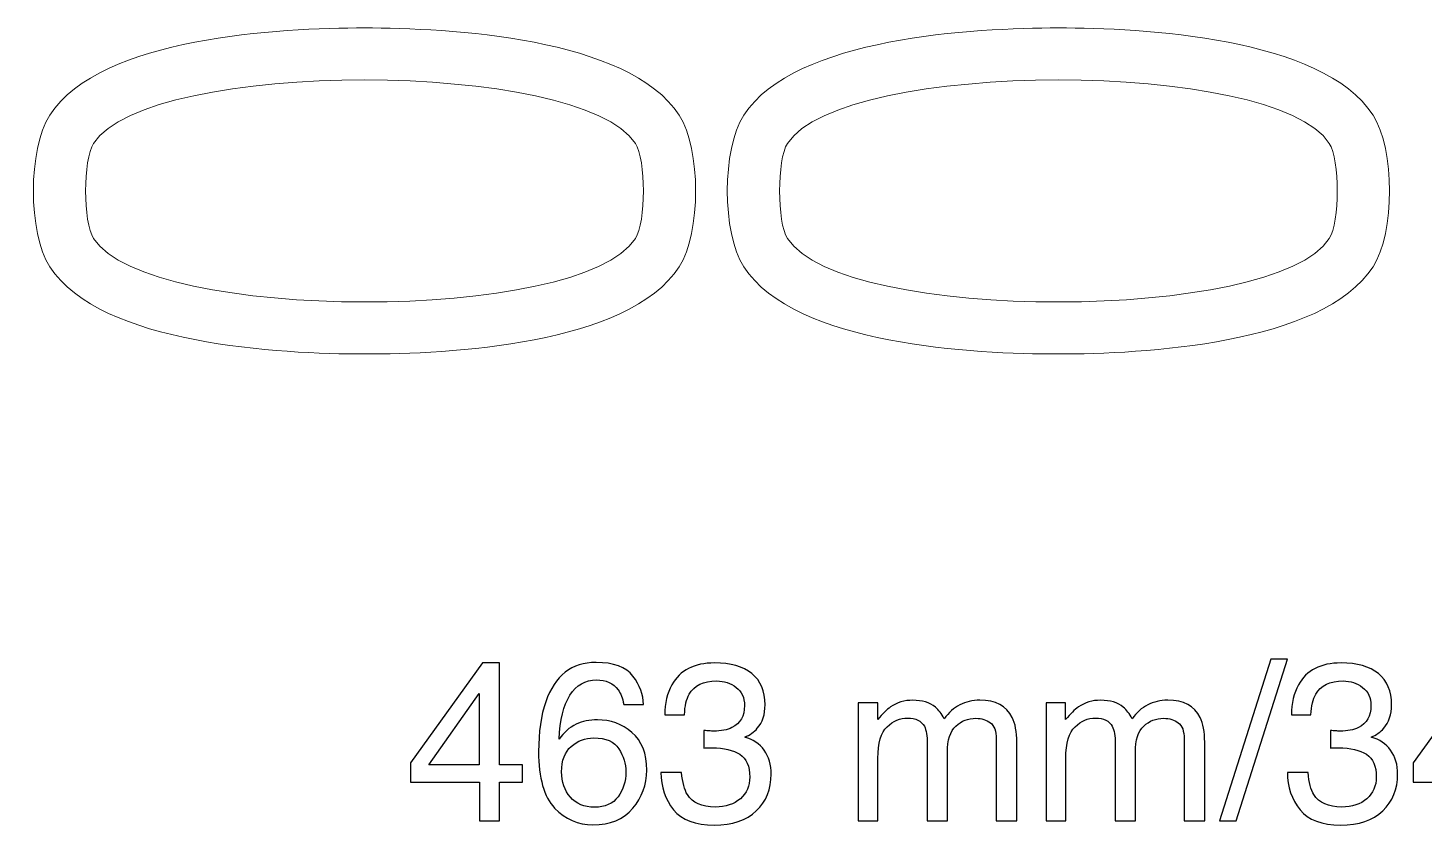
# Model space of a CAD drawing. Header units: millimetres. Extents: x -469 to 407, y -355 to 456.
# Drawn here: x -121.3 to 125.2, y -355.1 to -214.3 of the extents above; entities that cross this region are included whole.
import ezdxf

# ---------------------------------------------------------------- set-up
doc = ezdxf.new("R2010")
doc.units = ezdxf.units.MM
doc.header["$MEASUREMENT"] = 0
doc.layers.add('Layer 1', color=7, linetype='Continuous')

msp = doc.modelspace()

# ---------------------------------------------------------------- linework, layer by layer
at = {"layer": 'Layer 1', "color": 231, "lineweight": 20}
for points, knots in [([(-6.3258, -229.7474), (-2.4556, -235.7541), (-2.4556, -250.5047), (-6.3258, -256.5114), (-6.3258, -256.5114), (-15.2441, -270.353), (-47.1466, -271.9228), (-61.8694, -271.914), (-61.8694, -271.914), (-76.5425, -271.9052), (-108.5177, -270.3019), (-117.4032, -256.5115), (-117.4032, -256.5115), (-121.2734, -250.5048), (-121.2734, -235.7542), (-117.4032, -229.7475), (-117.4032, -229.7475), (-108.4849, -215.9059), (-76.5824, -214.3361), (-61.8596, -214.3449), (-61.8596, -214.3449), (-47.1865, -214.3537), (-15.2113, -215.957), (-6.3258, -229.7474)], [0, 0, 0, 0, 0.14285714, 0.14285714, 0.14285714, 0.14285714, 0.28571429, 0.28571429, 0.28571429, 0.28571429, 0.42857143, 0.42857143, 0.42857143, 0.42857143, 0.57142857, 0.57142857, 0.57142857, 0.57142857, 0.71428571, 0.71428571, 0.71428571, 0.71428571, 1, 1, 1, 1]), ([(5.0796, -229.7474), (1.2094, -235.7541), (1.2094, -250.5047), (5.0796, -256.5114), (5.0796, -256.5114), (13.9979, -270.353), (45.9004, -271.9228), (60.6232, -271.914), (60.6232, -271.914), (75.2963, -271.9052), (107.2715, -270.3019), (116.157, -256.5115), (116.157, -256.5115), (120.0272, -250.5048), (120.0272, -235.7542), (116.157, -229.7475), (116.157, -229.7475), (107.2387, -215.9059), (75.3362, -214.3361), (60.6134, -214.3449), (60.6134, -214.3449), (45.9403, -214.3537), (13.9651, -215.957), (5.0796, -229.7474)], [0, 0, 0, 0, 0.14285714, 0.14285714, 0.14285714, 0.14285714, 0.28571429, 0.28571429, 0.28571429, 0.28571429, 0.42857143, 0.42857143, 0.42857143, 0.42857143, 0.57142857, 0.57142857, 0.57142857, 0.57142857, 0.71428571, 0.71428571, 0.71428571, 0.71428571, 1, 1, 1, 1]), ([(-109.6834, -234.7215), (-111.5538, -237.6243), (-111.5538, -248.6346), (-109.6834, -251.5374), (-109.6834, -251.5374), (-100.1105, -266.3948), (-23.7043, -266.5282), (-14.0456, -251.5374), (-14.0456, -251.5374), (-12.1752, -248.6346), (-12.1752, -237.6243), (-14.0456, -234.7215), (-14.0456, -234.7215), (-23.6185, -219.8641), (-100.0247, -219.7307), (-109.6834, -234.7215)], [0, 0, 0, 0, 0.2, 0.2, 0.2, 0.2, 0.4, 0.4, 0.4, 0.4, 0.6, 0.6, 0.6, 0.6, 1, 1, 1, 1]), ([(108.4372, -234.7215), (110.3076, -237.6243), (110.3076, -248.6346), (108.4372, -251.5374), (108.4372, -251.5374), (98.8643, -266.3948), (22.4581, -266.5282), (12.7994, -251.5374), (12.7994, -251.5374), (10.929, -248.6346), (10.929, -237.6243), (12.7994, -234.7215), (12.7994, -234.7215), (22.3723, -219.8641), (98.7785, -219.7307), (108.4372, -234.7215)], [0, 0, 0, 0, 0.2, 0.2, 0.2, 0.2, 0.4, 0.4, 0.4, 0.4, 0.6, 0.6, 0.6, 0.6, 1, 1, 1, 1])]:
    msp.add_open_spline(points, degree=3, knots=knots, dxfattribs=at)
at = {"layer": 'Layer 1', "color": 240}
for points, knots in [([(-41.5524, -354.3394), (-41.5524, -354.3394), (-41.5524, -347.5375), (-41.5524, -347.5375), (-41.5524, -347.5375), (-41.5524, -347.5375), (-53.7625, -347.5375), (-53.7625, -347.5375), (-53.7625, -347.5375), (-53.7625, -347.5375), (-53.7625, -344.1134), (-53.7625, -344.1134), (-53.7625, -344.1134), (-53.7625, -344.1134), (-41.0082, -326.4219), (-41.0082, -326.4219), (-41.0082, -326.4219), (-41.0082, -326.4219), (-38.0486, -326.4219), (-38.0486, -326.4219), (-38.0486, -326.4219), (-38.0486, -326.4219), (-38.0486, -344.485), (-38.0486, -344.485), (-38.0486, -344.485), (-38.0486, -344.485), (-33.9475, -344.485), (-33.9475, -344.485), (-33.9475, -344.485), (-33.9475, -344.485), (-33.9475, -347.5375), (-33.9475, -347.5375), (-33.9475, -347.5375), (-33.9475, -347.5375), (-38.0486, -347.5375), (-38.0486, -347.5375), (-38.0486, -347.5375), (-38.0486, -347.5375), (-38.0486, -354.3394), (-38.0486, -354.3394), (-38.0486, -354.3394), (-38.0486, -354.3394), (-41.5524, -354.3394), (-41.5524, -354.3394)], [0, 0, 0, 0, 0.08333333, 0.08333333, 0.08333333, 0.08333333, 0.16666667, 0.16666667, 0.16666667, 0.16666667, 0.25, 0.25, 0.25, 0.25, 0.33333333, 0.33333333, 0.33333333, 0.33333333, 0.41666667, 0.41666667, 0.41666667, 0.41666667, 0.5, 0.5, 0.5, 0.5, 0.58333333, 0.58333333, 0.58333333, 0.58333333, 0.66666667, 0.66666667, 0.66666667, 0.66666667, 0.75, 0.75, 0.75, 0.75, 0.83333333, 0.83333333, 0.83333333, 0.83333333, 1, 1, 1, 1]), ([(-20.9875, -326.3821), (-17.8752, -326.3821), (-15.7119, -327.1917), (-14.4842, -328.8042), (-14.4842, -328.8042), (-13.2566, -330.4167), (-12.6461, -332.0824), (-12.6461, -333.7878), (-12.6461, -333.7878), (-12.6461, -333.7878), (-16.11, -333.7878), (-16.11, -333.7878), (-16.11, -333.7878), (-16.3158, -332.6862), (-16.6476, -331.8236), (-17.0988, -331.2064), (-17.0988, -331.2064), (-17.9416, -330.0385), (-19.2223, -329.4545), (-20.9278, -329.4545), (-20.9278, -329.4545), (-22.8854, -329.4545), (-24.4448, -330.357), (-25.5928, -332.1686), (-25.5928, -332.1686), (-26.7475, -333.9736), (-27.3912, -336.5616), (-27.5173, -339.9327), (-27.5173, -339.9327), (-26.7143, -338.7515), (-25.7057, -337.8689), (-24.4846, -337.2916), (-24.4846, -337.2916), (-23.3764, -336.7674), (-22.1289, -336.5086), (-20.7552, -336.5086), (-20.7552, -336.5086), (-18.426, -336.5086), (-16.3888, -337.2518), (-14.6501, -338.7449), (-14.6501, -338.7449), (-12.9115, -340.238), (-12.0422, -342.461), (-12.0422, -345.414), (-12.0422, -345.414), (-12.0422, -347.9423), (-12.8651, -350.1853), (-14.5174, -352.1296), (-14.5174, -352.1296), (-16.1631, -354.0806), (-18.5056, -355.0561), (-21.5515, -355.0561), (-21.5515, -355.0561), (-24.1595, -355.0561), (-26.4091, -354.0673), (-28.3003, -352.0964), (-28.3003, -352.0964), (-30.1916, -350.1189), (-31.1339, -346.7877), (-31.1339, -342.1093), (-31.1339, -342.1093), (-31.1339, -338.652), (-30.7158, -335.7122), (-29.873, -333.3034), (-29.873, -333.3034), (-28.2539, -328.6914), (-25.2942, -326.3821), (-20.9875, -326.3821)], [0, 0, 0, 0, 0.05555556, 0.05555556, 0.05555556, 0.05555556, 0.11111111, 0.11111111, 0.11111111, 0.11111111, 0.16666667, 0.16666667, 0.16666667, 0.16666667, 0.22222222, 0.22222222, 0.22222222, 0.22222222, 0.27777778, 0.27777778, 0.27777778, 0.27777778, 0.33333333, 0.33333333, 0.33333333, 0.33333333, 0.38888889, 0.38888889, 0.38888889, 0.38888889, 0.44444444, 0.44444444, 0.44444444, 0.44444444, 0.5, 0.5, 0.5, 0.5, 0.55555556, 0.55555556, 0.55555556, 0.55555556, 0.61111111, 0.61111111, 0.61111111, 0.61111111, 0.66666667, 0.66666667, 0.66666667, 0.66666667, 0.72222222, 0.72222222, 0.72222222, 0.72222222, 0.77777778, 0.77777778, 0.77777778, 0.77777778, 0.83333333, 0.83333333, 0.83333333, 0.83333333, 0.88888889, 0.88888889, 0.88888889, 0.88888889, 1, 1, 1, 1]), ([(-0.1505, -355.0959), (-3.4486, -355.0959), (-5.8376, -354.1934), (-7.3174, -352.3884), (-7.3174, -352.3884), (-8.7972, -350.5768), (-9.5404, -348.3803), (-9.5404, -345.7856), (-9.5404, -345.7856), (-9.5404, -345.7856), (-5.8906, -345.7856), (-5.8906, -345.7856), (-5.8906, -345.7856), (-5.738, -347.584), (-5.3996, -348.8979), (-4.8753, -349.7141), (-4.8753, -349.7141), (-3.9662, -351.1807), (-2.3271, -351.9106), (0.0419, -351.9106), (0.0419, -351.9106), (1.8801, -351.9106), (3.3599, -351.4196), (4.4747, -350.4308), (4.4747, -350.4308), (5.5896, -349.4421), (6.147, -348.1746), (6.147, -346.6218), (6.147, -346.6218), (6.147, -344.704), (5.563, -343.3569), (4.3885, -342.5937), (4.3885, -342.5937), (3.2139, -341.8306), (1.5881, -341.4524), (-0.5022, -341.4524), (-0.5022, -341.4524), (-0.7345, -341.4524), (-0.9734, -341.4524), (-1.2123, -341.459), (-1.2123, -341.459), (-1.4512, -341.4656), (-1.6967, -341.4789), (-1.9422, -341.4855), (-1.9422, -341.4855), (-1.9422, -341.4855), (-1.9422, -338.3998), (-1.9422, -338.3998), (-1.9422, -338.3998), (-1.5773, -338.433), (-1.272, -338.4595), (-1.0265, -338.4728), (-1.0265, -338.4728), (-0.7809, -338.4861), (-0.5155, -338.4927), (-0.2302, -338.4927), (-0.2302, -338.4927), (1.0771, -338.4927), (2.1522, -338.287), (2.9949, -337.8756), (2.9949, -337.8756), (4.4747, -337.1456), (5.2113, -335.8516), (5.2113, -333.9869), (5.2113, -333.9869), (5.2113, -332.6), (4.7203, -331.5249), (3.7381, -330.7751), (3.7381, -330.7751), (2.7494, -330.0252), (1.6014, -329.647), (0.2941, -329.647), (0.2941, -329.647), (-2.0351, -329.647), (-3.6543, -330.4234), (-4.5502, -331.9828), (-4.5502, -331.9828), (-5.0412, -332.8389), (-5.3199, -334.0532), (-5.3797, -335.6392), (-5.3797, -335.6392), (-5.3797, -335.6392), (-8.8436, -335.6392), (-8.8436, -335.6392), (-8.8436, -335.6392), (-8.8436, -333.5622), (-8.4256, -331.8037), (-7.5961, -330.3504), (-7.5961, -330.3504), (-6.1693, -327.7557), (-3.6676, -326.4617), (-0.0775, -326.4617), (-0.0775, -326.4617), (2.7627, -326.4617), (4.9592, -327.0921), (6.512, -328.353), (6.512, -328.353), (8.0714, -329.6204), (8.8478, -331.452), (8.8478, -333.8475), (8.8478, -333.8475), (8.8478, -335.5596), (8.39, -336.9465), (7.4676, -338.0083), (7.4676, -338.0083), (6.8969, -338.6652), (6.1603, -339.1829), (5.2511, -339.5611), (5.2511, -339.5611), (6.7177, -339.9659), (7.8591, -340.7423), (8.6819, -341.8903), (8.6819, -341.8903), (9.5048, -343.0383), (9.9162, -344.4385), (9.9162, -346.0975), (9.9162, -346.0975), (9.9162, -348.7519), (9.0403, -350.9152), (7.295, -352.5875), (7.295, -352.5875), (5.5431, -354.2598), (3.0613, -355.0959), (-0.1505, -355.0959)], [0, 0, 0, 0, 0.03125, 0.03125, 0.03125, 0.03125, 0.0625, 0.0625, 0.0625, 0.0625, 0.09375, 0.09375, 0.09375, 0.09375, 0.125, 0.125, 0.125, 0.125, 0.15625, 0.15625, 0.15625, 0.15625, 0.1875, 0.1875, 0.1875, 0.1875, 0.21875, 0.21875, 0.21875, 0.21875, 0.25, 0.25, 0.25, 0.25, 0.28125, 0.28125, 0.28125, 0.28125, 0.3125, 0.3125, 0.3125, 0.3125, 0.34375, 0.34375, 0.34375, 0.34375, 0.375, 0.375, 0.375, 0.375, 0.40625, 0.40625, 0.40625, 0.40625, 0.4375, 0.4375, 0.4375, 0.4375, 0.46875, 0.46875, 0.46875, 0.46875, 0.5, 0.5, 0.5, 0.5, 0.53125, 0.53125, 0.53125, 0.53125, 0.5625, 0.5625, 0.5625, 0.5625, 0.59375, 0.59375, 0.59375, 0.59375, 0.625, 0.625, 0.625, 0.625, 0.65625, 0.65625, 0.65625, 0.65625, 0.6875, 0.6875, 0.6875, 0.6875, 0.71875, 0.71875, 0.71875, 0.71875, 0.75, 0.75, 0.75, 0.75, 0.78125, 0.78125, 0.78125, 0.78125, 0.8125, 0.8125, 0.8125, 0.8125, 0.84375, 0.84375, 0.84375, 0.84375, 0.875, 0.875, 0.875, 0.875, 0.90625, 0.90625, 0.90625, 0.90625, 0.9375, 0.9375, 0.9375, 0.9375, 1, 1, 1, 1]), ([(98.0884, -325.7782), (98.0884, -325.7782), (101.048, -325.7782), (101.048, -325.7782), (101.048, -325.7782), (101.048, -325.7782), (91.9833, -354.3394), (91.9833, -354.3394), (91.9833, -354.3394), (91.9833, -354.3394), (89.0303, -354.3394), (89.0303, -354.3394), (89.0303, -354.3394), (89.0303, -354.3394), (98.0884, -325.7782), (98.0884, -325.7782)], [0, 0, 0, 0, 0.2, 0.2, 0.2, 0.2, 0.4, 0.4, 0.4, 0.4, 0.6, 0.6, 0.6, 0.6, 1, 1, 1, 1]), ([(110.4313, -355.0959), (107.1332, -355.0959), (104.7442, -354.1934), (103.2644, -352.3884), (103.2644, -352.3884), (101.7846, -350.5768), (101.0414, -348.3803), (101.0414, -345.7856), (101.0414, -345.7856), (101.0414, -345.7856), (104.6912, -345.7856), (104.6912, -345.7856), (104.6912, -345.7856), (104.8438, -347.584), (105.1822, -348.8979), (105.7065, -349.7141), (105.7065, -349.7141), (106.6156, -351.1807), (108.2547, -351.9106), (110.6237, -351.9106), (110.6237, -351.9106), (112.4619, -351.9106), (113.9417, -351.4196), (115.0565, -350.4308), (115.0565, -350.4308), (116.1714, -349.4421), (116.7288, -348.1746), (116.7288, -346.6218), (116.7288, -346.6218), (116.7288, -344.704), (116.1448, -343.3569), (114.9703, -342.5937), (114.9703, -342.5937), (113.7957, -341.8306), (112.1699, -341.4524), (110.0796, -341.4524), (110.0796, -341.4524), (109.8473, -341.4524), (109.6084, -341.4524), (109.3695, -341.459), (109.3695, -341.459), (109.1306, -341.4656), (108.8851, -341.4789), (108.6396, -341.4855), (108.6396, -341.4855), (108.6396, -341.4855), (108.6396, -338.3998), (108.6396, -338.3998), (108.6396, -338.3998), (109.0045, -338.433), (109.3098, -338.4595), (109.5553, -338.4728), (109.5553, -338.4728), (109.8009, -338.4861), (110.0663, -338.4927), (110.3516, -338.4927), (110.3516, -338.4927), (111.6589, -338.4927), (112.734, -338.287), (113.5767, -337.8756), (113.5767, -337.8756), (115.0565, -337.1456), (115.7931, -335.8516), (115.7931, -333.9869), (115.7931, -333.9869), (115.7931, -332.6), (115.3021, -331.5249), (114.3199, -330.7751), (114.3199, -330.7751), (113.3312, -330.0252), (112.1832, -329.647), (110.8759, -329.647), (110.8759, -329.647), (108.5467, -329.647), (106.9275, -330.4234), (106.0316, -331.9828), (106.0316, -331.9828), (105.5406, -332.8389), (105.2619, -334.0532), (105.2021, -335.6392), (105.2021, -335.6392), (105.2021, -335.6392), (101.7382, -335.6392), (101.7382, -335.6392), (101.7382, -335.6392), (101.7382, -333.5622), (102.1562, -331.8037), (102.9857, -330.3504), (102.9857, -330.3504), (104.4125, -327.7557), (106.9142, -326.4617), (110.5043, -326.4617), (110.5043, -326.4617), (113.3445, -326.4617), (115.541, -327.0921), (117.0938, -328.353), (117.0938, -328.353), (118.6532, -329.6204), (119.4296, -331.452), (119.4296, -333.8475), (119.4296, -333.8475), (119.4296, -335.5596), (118.9718, -336.9465), (118.0494, -338.0083), (118.0494, -338.0083), (117.4787, -338.6652), (116.7421, -339.1829), (115.8329, -339.5611), (115.8329, -339.5611), (117.2995, -339.9659), (118.4409, -340.7423), (119.2637, -341.8903), (119.2637, -341.8903), (120.0866, -343.0383), (120.498, -344.4385), (120.498, -346.0975), (120.498, -346.0975), (120.498, -348.7519), (119.6221, -350.9152), (117.8768, -352.5875), (117.8768, -352.5875), (116.1249, -354.2598), (113.6431, -355.0959), (110.4313, -355.0959)], [0, 0, 0, 0, 0.03125, 0.03125, 0.03125, 0.03125, 0.0625, 0.0625, 0.0625, 0.0625, 0.09375, 0.09375, 0.09375, 0.09375, 0.125, 0.125, 0.125, 0.125, 0.15625, 0.15625, 0.15625, 0.15625, 0.1875, 0.1875, 0.1875, 0.1875, 0.21875, 0.21875, 0.21875, 0.21875, 0.25, 0.25, 0.25, 0.25, 0.28125, 0.28125, 0.28125, 0.28125, 0.3125, 0.3125, 0.3125, 0.3125, 0.34375, 0.34375, 0.34375, 0.34375, 0.375, 0.375, 0.375, 0.375, 0.40625, 0.40625, 0.40625, 0.40625, 0.4375, 0.4375, 0.4375, 0.4375, 0.46875, 0.46875, 0.46875, 0.46875, 0.5, 0.5, 0.5, 0.5, 0.53125, 0.53125, 0.53125, 0.53125, 0.5625, 0.5625, 0.5625, 0.5625, 0.59375, 0.59375, 0.59375, 0.59375, 0.625, 0.625, 0.625, 0.625, 0.65625, 0.65625, 0.65625, 0.65625, 0.6875, 0.6875, 0.6875, 0.6875, 0.71875, 0.71875, 0.71875, 0.71875, 0.75, 0.75, 0.75, 0.75, 0.78125, 0.78125, 0.78125, 0.78125, 0.8125, 0.8125, 0.8125, 0.8125, 0.84375, 0.84375, 0.84375, 0.84375, 0.875, 0.875, 0.875, 0.875, 0.90625, 0.90625, 0.90625, 0.90625, 0.9375, 0.9375, 0.9375, 0.9375, 1, 1, 1, 1]), ([(135.4422, -354.3394), (135.4422, -354.3394), (135.4422, -347.5375), (135.4422, -347.5375), (135.4422, -347.5375), (135.4422, -347.5375), (123.2321, -347.5375), (123.2321, -347.5375), (123.2321, -347.5375), (123.2321, -347.5375), (123.2321, -344.1134), (123.2321, -344.1134), (123.2321, -344.1134), (123.2321, -344.1134), (135.9864, -326.4219), (135.9864, -326.4219), (135.9864, -326.4219), (135.9864, -326.4219), (138.946, -326.4219), (138.946, -326.4219), (138.946, -326.4219), (138.946, -326.4219), (138.946, -344.485), (138.946, -344.485), (138.946, -344.485), (138.946, -344.485), (143.0471, -344.485), (143.0471, -344.485), (143.0471, -344.485), (143.0471, -344.485), (143.0471, -347.5375), (143.0471, -347.5375), (143.0471, -347.5375), (143.0471, -347.5375), (138.946, -347.5375), (138.946, -347.5375), (138.946, -347.5375), (138.946, -347.5375), (138.946, -354.3394), (138.946, -354.3394), (138.946, -354.3394), (138.946, -354.3394), (135.4422, -354.3394), (135.4422, -354.3394)], [0, 0, 0, 0, 0.08333333, 0.08333333, 0.08333333, 0.08333333, 0.16666667, 0.16666667, 0.16666667, 0.16666667, 0.25, 0.25, 0.25, 0.25, 0.33333333, 0.33333333, 0.33333333, 0.33333333, 0.41666667, 0.41666667, 0.41666667, 0.41666667, 0.5, 0.5, 0.5, 0.5, 0.58333333, 0.58333333, 0.58333333, 0.58333333, 0.66666667, 0.66666667, 0.66666667, 0.66666667, 0.75, 0.75, 0.75, 0.75, 0.83333333, 0.83333333, 0.83333333, 0.83333333, 1, 1, 1, 1]), ([(-41.6121, -344.485), (-41.6121, -344.485), (-41.6121, -331.8634), (-41.6121, -331.8634), (-41.6121, -331.8634), (-41.6121, -331.8634), (-50.5308, -344.485), (-50.5308, -344.485), (-50.5308, -344.485), (-50.5308, -344.485), (-41.6121, -344.485), (-41.6121, -344.485)], [0, 0, 0, 0, 0.25, 0.25, 0.25, 0.25, 0.5, 0.5, 0.5, 0.5, 1, 1, 1, 1]), ([(25.2652, -333.5157), (25.2652, -333.5157), (28.7226, -333.5157), (28.7226, -333.5157), (28.7226, -333.5157), (28.7226, -333.5157), (28.7226, -336.4754), (28.7226, -336.4754), (28.7226, -336.4754), (29.5521, -335.4468), (30.3086, -334.7036), (30.9788, -334.2391), (30.9788, -334.2391), (32.1334, -333.4494), (33.4407, -333.0512), (34.9073, -333.0512), (34.9073, -333.0512), (36.5663, -333.0512), (37.9001, -333.4626), (38.9088, -334.2789), (38.9088, -334.2789), (39.4795, -334.7434), (39.9971, -335.4269), (40.4682, -336.336), (40.4682, -336.336), (41.2446, -335.2212), (42.1604, -334.3983), (43.2089, -333.8608), (43.2089, -333.8608), (44.2574, -333.3233), (45.4386, -333.0512), (46.7458, -333.0512), (46.7458, -333.0512), (49.5462, -333.0512), (51.4507, -334.0599), (52.4594, -336.0839), (52.4594, -336.0839), (53.0036, -337.1722), (53.2756, -338.6387), (53.2756, -340.4769), (53.2756, -340.4769), (53.2756, -340.4769), (53.2756, -354.3394), (53.2756, -354.3394), (53.2756, -354.3394), (53.2756, -354.3394), (49.6458, -354.3394), (49.6458, -354.3394), (49.6458, -354.3394), (49.6458, -354.3394), (49.6458, -339.873), (49.6458, -339.873), (49.6458, -339.873), (49.6458, -338.4861), (49.3007, -337.5371), (48.6039, -337.0195), (48.6039, -337.0195), (47.9071, -336.4953), (47.0644, -336.2365), (46.0623, -336.2365), (46.0623, -336.2365), (44.6887, -336.2365), (43.5075, -336.6944), (42.5187, -337.6168), (42.5187, -337.6168), (41.53, -338.5392), (41.0323, -340.0721), (41.0323, -342.2288), (41.0323, -342.2288), (41.0323, -342.2288), (41.0323, -354.3394), (41.0323, -354.3394), (41.0323, -354.3394), (41.0323, -354.3394), (37.4754, -354.3394), (37.4754, -354.3394), (37.4754, -354.3394), (37.4754, -354.3394), (37.4754, -340.7489), (37.4754, -340.7489), (37.4754, -340.7489), (37.4754, -339.3355), (37.3029, -338.3069), (36.9644, -337.6566), (36.9644, -337.6566), (36.4336, -336.6877), (35.4448, -336.2033), (33.9915, -336.2033), (33.9915, -336.2033), (32.671, -336.2033), (31.4698, -336.7143), (30.3882, -337.7362), (30.3882, -337.7362), (29.3065, -338.7582), (28.7624, -340.6096), (28.7624, -343.2972), (28.7624, -343.2972), (28.7624, -343.2972), (28.7624, -354.3394), (28.7624, -354.3394), (28.7624, -354.3394), (28.7624, -354.3394), (25.2652, -354.3394), (25.2652, -354.3394), (25.2652, -354.3394), (25.2652, -354.3394), (25.2652, -333.5157), (25.2652, -333.5157)], [0, 0, 0, 0, 0.03571429, 0.03571429, 0.03571429, 0.03571429, 0.07142857, 0.07142857, 0.07142857, 0.07142857, 0.10714286, 0.10714286, 0.10714286, 0.10714286, 0.14285714, 0.14285714, 0.14285714, 0.14285714, 0.17857143, 0.17857143, 0.17857143, 0.17857143, 0.21428571, 0.21428571, 0.21428571, 0.21428571, 0.25, 0.25, 0.25, 0.25, 0.28571429, 0.28571429, 0.28571429, 0.28571429, 0.32142857, 0.32142857, 0.32142857, 0.32142857, 0.35714286, 0.35714286, 0.35714286, 0.35714286, 0.39285714, 0.39285714, 0.39285714, 0.39285714, 0.42857143, 0.42857143, 0.42857143, 0.42857143, 0.46428571, 0.46428571, 0.46428571, 0.46428571, 0.5, 0.5, 0.5, 0.5, 0.53571429, 0.53571429, 0.53571429, 0.53571429, 0.57142857, 0.57142857, 0.57142857, 0.57142857, 0.60714286, 0.60714286, 0.60714286, 0.60714286, 0.64285714, 0.64285714, 0.64285714, 0.64285714, 0.67857143, 0.67857143, 0.67857143, 0.67857143, 0.71428571, 0.71428571, 0.71428571, 0.71428571, 0.75, 0.75, 0.75, 0.75, 0.78571429, 0.78571429, 0.78571429, 0.78571429, 0.82142857, 0.82142857, 0.82142857, 0.82142857, 0.85714286, 0.85714286, 0.85714286, 0.85714286, 0.89285714, 0.89285714, 0.89285714, 0.89285714, 0.92857143, 0.92857143, 0.92857143, 0.92857143, 1, 1, 1, 1]), ([(58.4318, -333.5157), (58.4318, -333.5157), (61.8892, -333.5157), (61.8892, -333.5157), (61.8892, -333.5157), (61.8892, -333.5157), (61.8892, -336.4754), (61.8892, -336.4754), (61.8892, -336.4754), (62.7187, -335.4468), (63.4752, -334.7036), (64.1454, -334.2391), (64.1454, -334.2391), (65.3, -333.4494), (66.6073, -333.0512), (68.0739, -333.0512), (68.0739, -333.0512), (69.7329, -333.0512), (71.0667, -333.4626), (72.0754, -334.2789), (72.0754, -334.2789), (72.6461, -334.7434), (73.1637, -335.4269), (73.6348, -336.336), (73.6348, -336.336), (74.4112, -335.2212), (75.327, -334.3983), (76.3755, -333.8608), (76.3755, -333.8608), (77.424, -333.3233), (78.6052, -333.0512), (79.9124, -333.0512), (79.9124, -333.0512), (82.7128, -333.0512), (84.6173, -334.0599), (85.626, -336.0839), (85.626, -336.0839), (86.1702, -337.1722), (86.4422, -338.6387), (86.4422, -340.4769), (86.4422, -340.4769), (86.4422, -340.4769), (86.4422, -354.3394), (86.4422, -354.3394), (86.4422, -354.3394), (86.4422, -354.3394), (82.8124, -354.3394), (82.8124, -354.3394), (82.8124, -354.3394), (82.8124, -354.3394), (82.8124, -339.873), (82.8124, -339.873), (82.8124, -339.873), (82.8124, -338.4861), (82.4673, -337.5371), (81.7705, -337.0195), (81.7705, -337.0195), (81.0737, -336.4953), (80.231, -336.2365), (79.2289, -336.2365), (79.2289, -336.2365), (77.8553, -336.2365), (76.6741, -336.6944), (75.6853, -337.6168), (75.6853, -337.6168), (74.6966, -338.5392), (74.1989, -340.0721), (74.1989, -342.2288), (74.1989, -342.2288), (74.1989, -342.2288), (74.1989, -354.3394), (74.1989, -354.3394), (74.1989, -354.3394), (74.1989, -354.3394), (70.642, -354.3394), (70.642, -354.3394), (70.642, -354.3394), (70.642, -354.3394), (70.642, -340.7489), (70.642, -340.7489), (70.642, -340.7489), (70.642, -339.3355), (70.4695, -338.3069), (70.131, -337.6566), (70.131, -337.6566), (69.6002, -336.6877), (68.6114, -336.2033), (67.1581, -336.2033), (67.1581, -336.2033), (65.8376, -336.2033), (64.6364, -336.7143), (63.5548, -337.7362), (63.5548, -337.7362), (62.4731, -338.7582), (61.929, -340.6096), (61.929, -343.2972), (61.929, -343.2972), (61.929, -343.2972), (61.929, -354.3394), (61.929, -354.3394), (61.929, -354.3394), (61.929, -354.3394), (58.4318, -354.3394), (58.4318, -354.3394), (58.4318, -354.3394), (58.4318, -354.3394), (58.4318, -333.5157), (58.4318, -333.5157)], [0, 0, 0, 0, 0.03571429, 0.03571429, 0.03571429, 0.03571429, 0.07142857, 0.07142857, 0.07142857, 0.07142857, 0.10714286, 0.10714286, 0.10714286, 0.10714286, 0.14285714, 0.14285714, 0.14285714, 0.14285714, 0.17857143, 0.17857143, 0.17857143, 0.17857143, 0.21428571, 0.21428571, 0.21428571, 0.21428571, 0.25, 0.25, 0.25, 0.25, 0.28571429, 0.28571429, 0.28571429, 0.28571429, 0.32142857, 0.32142857, 0.32142857, 0.32142857, 0.35714286, 0.35714286, 0.35714286, 0.35714286, 0.39285714, 0.39285714, 0.39285714, 0.39285714, 0.42857143, 0.42857143, 0.42857143, 0.42857143, 0.46428571, 0.46428571, 0.46428571, 0.46428571, 0.5, 0.5, 0.5, 0.5, 0.53571429, 0.53571429, 0.53571429, 0.53571429, 0.57142857, 0.57142857, 0.57142857, 0.57142857, 0.60714286, 0.60714286, 0.60714286, 0.60714286, 0.64285714, 0.64285714, 0.64285714, 0.64285714, 0.67857143, 0.67857143, 0.67857143, 0.67857143, 0.71428571, 0.71428571, 0.71428571, 0.71428571, 0.75, 0.75, 0.75, 0.75, 0.78571429, 0.78571429, 0.78571429, 0.78571429, 0.82142857, 0.82142857, 0.82142857, 0.82142857, 0.85714286, 0.85714286, 0.85714286, 0.85714286, 0.89285714, 0.89285714, 0.89285714, 0.89285714, 0.92857143, 0.92857143, 0.92857143, 0.92857143, 1, 1, 1, 1]), ([(-21.2396, -351.9505), (-19.4015, -351.9505), (-18.0212, -351.3333), (-17.1121, -350.0924), (-17.1121, -350.0924), (-16.1963, -348.8515), (-15.7384, -347.3915), (-15.7384, -345.706), (-15.7384, -345.706), (-15.7384, -344.2793), (-16.1499, -342.9255), (-16.9661, -341.6315), (-16.9661, -341.6315), (-17.7823, -340.3441), (-19.2621, -339.7005), (-21.4188, -339.7005), (-21.4188, -339.7005), (-22.9185, -339.7005), (-24.2391, -340.1982), (-25.3739, -341.2002), (-25.3739, -341.2002), (-26.5086, -342.1956), (-27.0727, -343.6953), (-27.0727, -345.706), (-27.0727, -345.706), (-27.0727, -347.4712), (-26.5551, -348.951), (-25.5265, -350.1521), (-25.5265, -350.1521), (-24.4979, -351.3532), (-23.0645, -351.9505), (-21.2396, -351.9505)], [0, 0, 0, 0, 0.11111111, 0.11111111, 0.11111111, 0.11111111, 0.22222222, 0.22222222, 0.22222222, 0.22222222, 0.33333333, 0.33333333, 0.33333333, 0.33333333, 0.44444444, 0.44444444, 0.44444444, 0.44444444, 0.55555556, 0.55555556, 0.55555556, 0.55555556, 0.66666667, 0.66666667, 0.66666667, 0.66666667, 0.77777778, 0.77777778, 0.77777778, 0.77777778, 1, 1, 1, 1])]:
    msp.add_open_spline(points, degree=3, knots=knots, dxfattribs=at)

doc.saveas('drawing.dxf')
